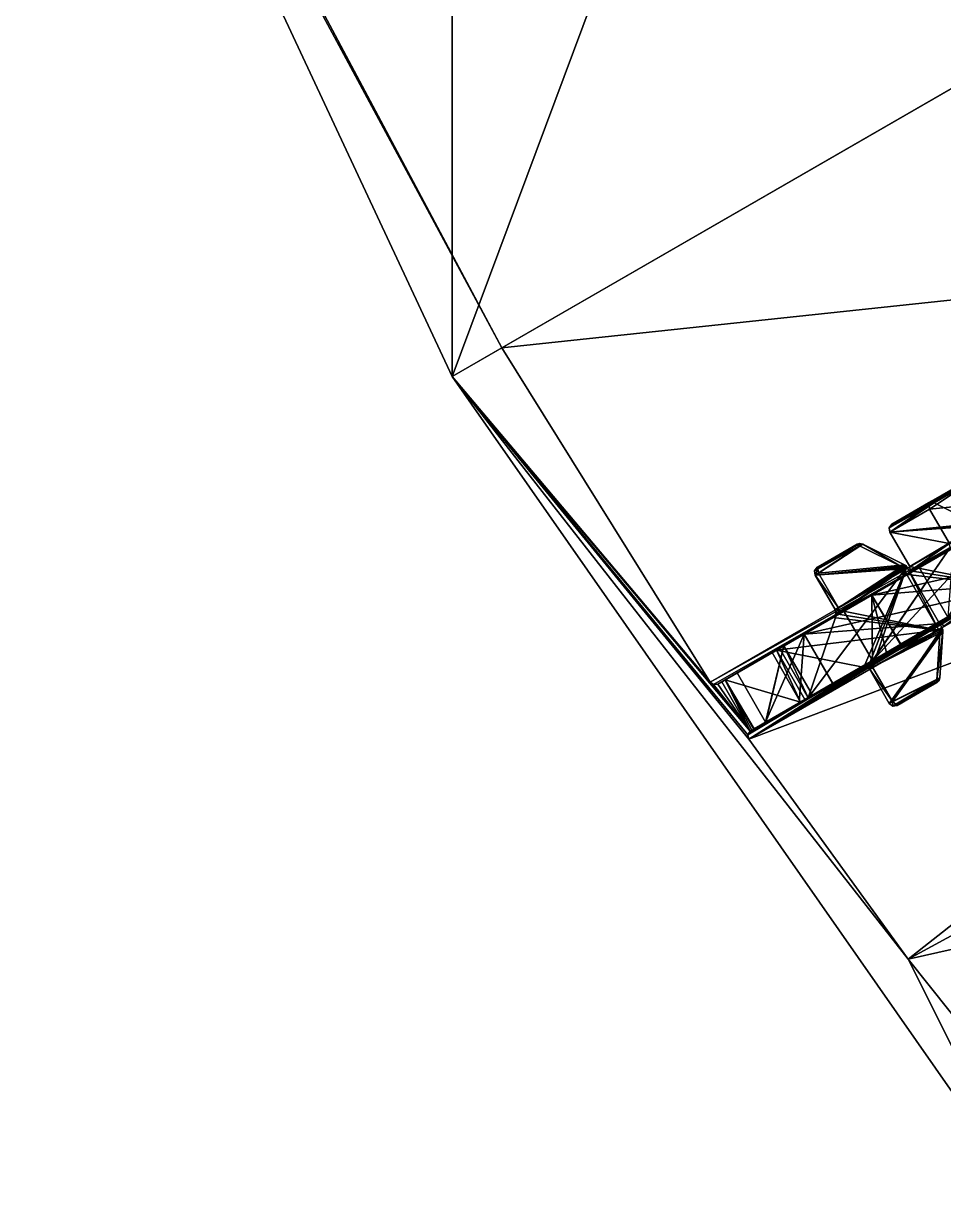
# Model space of a CAD drawing. Header units: millimetres. Extents: x -228 to 228, y -204 to 237.
# Drawn here: x -220.09 to -187.82, y -147.5 to -106.01 of the extents above; entities that cross this region are included whole.
import ezdxf

# ---------------------------------------------------------------- set-up
doc = ezdxf.new("R2010")
doc.units = ezdxf.units.MM
doc.header["$LTSCALE"] = 127.314815
for name, color, linetype in [('17', 7, 'CONTINUOUS'), ('2', 7, 'CONTINUOUS'), ('7944', 7, 'CONTINUOUS'), ('7945', 7, 'CONTINUOUS'), ('7946', 7, 'CONTINUOUS'), ('7947', 7, 'CONTINUOUS'), ('7948', 7, 'CONTINUOUS'), ('7949', 7, 'CONTINUOUS'), ('7950', 7, 'CONTINUOUS'), ('7951', 7, 'CONTINUOUS'), ('7952', 7, 'CONTINUOUS'), ('7953', 7, 'CONTINUOUS'), ('7954', 7, 'CONTINUOUS'), ('7955', 7, 'CONTINUOUS'), ('7956', 7, 'CONTINUOUS'), ('7957', 7, 'CONTINUOUS'), ('7958', 7, 'CONTINUOUS'), ('7959', 7, 'CONTINUOUS'), ('7960', 7, 'CONTINUOUS'), ('7961', 7, 'CONTINUOUS'), ('7962', 7, 'CONTINUOUS'), ('7963', 7, 'CONTINUOUS'), ('7966', 7, 'CONTINUOUS'), ('7988', 7, 'CONTINUOUS'), ('7990', 7, 'CONTINUOUS'), ('7992', 7, 'CONTINUOUS'), ('7993', 7, 'CONTINUOUS'), ('7994', 7, 'CONTINUOUS'), ('8003', 7, 'CONTINUOUS'), ('8007', 7, 'CONTINUOUS'), ('8008', 7, 'CONTINUOUS'), ('8034', 7, 'CONTINUOUS'), ('8035', 7, 'CONTINUOUS'), ('8036', 7, 'CONTINUOUS')]:
    doc.layers.add(name, color=color, linetype=linetype)

msp = doc.modelspace()

# ---------------------------------------------------------------- linework, layer by layer
at = {"layer": '17', "color": 5, "linetype": 'Continuous'}
for points in [[(-158.991, -124.532, 998.502), (-187.907, -78.009, 981.928), (-187.848, -77.918, 983.929), (-158.991, -124.532, 998.502)], [(-187.805, -77.794, 985.723), (-158.991, -124.532, 998.502), (-187.848, -77.918, 983.929), (-187.805, -77.794, 985.723)], [(-158.991, -124.532, 998.502), (-182.438, -90.059, 981.928), (-187.907, -78.009, 981.928), (-158.991, -124.532, 998.502)]]:
    msp.add_3dface(points, dxfattribs=at)
at = {"layer": '2', "color": 5, "linetype": 'Continuous'}
for points in [[(-160.015, -125.923, 1000.47), (-186.867, -65.402, 1016.051), (-188.667, -73.706, 1004.961), (-160.015, -125.923, 1000.47)], [(-189.06, -75.615, 1000.471), (-160.015, -125.923, 1000.47), (-188.667, -73.706, 1004.961), (-189.06, -75.615, 1000.471)], [(-160.015, -125.923, 1000.47), (-189.06, -75.615, 1000.471), (-162.858, -124.963, 985.827), (-160.015, -125.923, 1000.47)], [(-162.858, -124.963, 985.827), (-189.06, -75.615, 1000.471), (-162.988, -124.938, 984.031), (-162.858, -124.963, 985.827)], [(-162.988, -124.938, 984.031), (-189.06, -75.615, 1000.471), (-163.097, -124.943, 982.015), (-162.988, -124.938, 984.031)], [(-163.097, -124.943, 982.015), (-189.06, -75.615, 1000.471), (-170.874, -114.076, 982.015), (-163.097, -124.943, 982.015)], [(-189.06, -75.615, 1000.471), (-177.929, -102.727, 982.015), (-170.874, -114.076, 982.015), (-189.06, -75.615, 1000.471)]]:
    msp.add_3dface(points, dxfattribs=at)
at = {"layer": '7944', "color": 5, "linetype": 'Continuous'}
for points in [[(-203.316, -117.384, 262), (-209.817, -105.187, 262), (-176.753, -102.049, 964.5), (-203.316, -117.384, 262)], [(-169.441, -113.777, 964.5), (-203.316, -117.384, 262), (-176.753, -102.049, 964.5), (-169.441, -113.777, 964.5)], [(-196.003, -129.113, 262), (-203.316, -117.384, 262), (-169.441, -113.777, 964.5), (-196.003, -129.113, 262)], [(-168.086, -115.769, 964.5), (-165.097, -119.993, 964.5), (-194.649, -131.105, 262), (-168.086, -115.769, 964.5)], [(-194.649, -131.105, 262), (-165.097, -119.993, 964.5), (-189.059, -138.827, 262), (-194.649, -131.105, 262)], [(-165.097, -119.993, 964.5), (-162.001, -124.14, 964.5), (-189.059, -138.827, 262), (-165.097, -119.993, 964.5)], [(-189.059, -138.827, 262), (-162.001, -124.14, 964.5), (-162.004, -124.142, 964.413), (-189.059, -138.827, 262)], [(-172.447, -135.096, 617.981), (-189.059, -138.827, 262), (-162.004, -124.142, 964.413), (-172.447, -135.096, 617.981)], [(-183.114, -146.279, 262), (-189.059, -138.827, 262), (-172.447, -135.096, 617.981), (-183.114, -146.279, 262)]]:
    msp.add_3dface(points, dxfattribs=at)
at = {"layer": '7945', "color": 5, "linetype": 'Continuous'}
for points in [[(-195.737, -129.175, 262), (-182.646, -121.616, 608.231), (-188.666, -125.092, 445.279), (-195.737, -129.175, 262)], [(-187.476, -124.405, 476.749), (-188.666, -125.092, 445.279), (-182.646, -121.616, 608.231), (-187.476, -124.405, 476.749)], [(-185.032, -122.994, 445.096), (-186.694, -123.954, 401.138), (-188.666, -125.092, 445.279), (-185.032, -122.994, 445.096)], [(-186.694, -123.954, 401.138), (-190.328, -126.052, 401.321), (-188.666, -125.092, 445.279), (-186.694, -123.954, 401.138)], [(-187.676, -124.521, 375.162), (-189.074, -125.328, 338.198), (-191.311, -126.619, 375.346), (-187.676, -124.521, 375.162)], [(-190.328, -126.052, 401.321), (-195.737, -129.175, 262), (-188.666, -125.092, 445.279), (-190.328, -126.052, 401.321)], [(-189.074, -125.328, 338.198), (-192.708, -127.426, 338.381), (-191.311, -126.619, 375.346), (-189.074, -125.328, 338.198)], [(-191.311, -126.619, 375.346), (-195.737, -129.175, 262), (-190.328, -126.052, 401.321), (-191.311, -126.619, 375.346)], [(-192.708, -127.426, 338.381), (-195.737, -129.175, 262), (-191.311, -126.619, 375.346), (-192.708, -127.426, 338.381)], [(-191.69, -126.838, 269.014), (-193.68, -127.987, 269.114), (-193.566, -127.921, 272.111), (-191.69, -126.838, 269.014)], [(-191.576, -126.772, 272.011), (-191.69, -126.838, 269.014), (-193.566, -127.921, 272.111), (-191.576, -126.772, 272.011)], [(-195.06, -128.784, 276.19), (-195.737, -129.175, 262), (-192.708, -127.426, 338.381), (-195.06, -128.784, 276.19)], [(-193.831, -128.074, 265.118), (-195.475, -129.024, 265.201), (-195.06, -128.784, 276.19), (-193.831, -128.074, 265.118)], [(-193.415, -127.834, 276.107), (-193.566, -127.921, 272.111), (-195.06, -128.784, 276.19), (-193.415, -127.834, 276.107)], [(-193.566, -127.921, 272.111), (-193.68, -127.987, 269.114), (-195.06, -128.784, 276.19), (-193.566, -127.921, 272.111)], [(-193.68, -127.987, 269.114), (-193.831, -128.074, 265.118), (-195.06, -128.784, 276.19), (-193.68, -127.987, 269.114)], [(-195.475, -129.024, 265.201), (-195.737, -129.175, 262), (-195.06, -128.784, 276.19), (-195.475, -129.024, 265.201)], [(-195.596, -129.093, 262), (-195.737, -129.175, 262), (-195.475, -129.024, 265.201), (-195.596, -129.093, 262)]]:
    msp.add_3dface(points, dxfattribs=at)
at = {"layer": '7946', "color": 5, "linetype": 'Continuous'}
for points in [[(-185.694, -125.686, 401.138), (-184.032, -124.726, 445.096), (-189.316, -127.777, 401.32), (-185.694, -125.686, 401.138)], [(-189.316, -127.777, 401.32), (-184.032, -124.726, 445.096), (-187.654, -126.817, 445.278), (-189.316, -127.777, 401.32)], [(-191.696, -129.151, 338.38), (-188.074, -127.06, 338.198), (-186.676, -126.253, 375.162), (-191.696, -129.151, 338.38)], [(-190.298, -128.344, 375.345), (-191.696, -129.151, 338.38), (-186.676, -126.253, 375.162), (-190.298, -128.344, 375.345)], [(-190.69, -128.57, 269.014), (-190.576, -128.505, 272.011), (-192.68, -129.719, 269.114), (-190.69, -128.57, 269.014)], [(-192.68, -129.719, 269.114), (-190.576, -128.505, 272.011), (-192.566, -129.653, 272.111), (-192.68, -129.719, 269.114)], [(-194.047, -130.508, 276.189), (-194.463, -130.748, 265.2), (-192.415, -129.566, 276.107), (-194.047, -130.508, 276.189)], [(-192.415, -129.566, 276.107), (-194.463, -130.748, 265.2), (-192.566, -129.653, 272.111), (-192.415, -129.566, 276.107)], [(-194.463, -130.748, 265.2), (-192.68, -129.719, 269.114), (-192.566, -129.653, 272.111), (-194.463, -130.748, 265.2)], [(-192.831, -129.806, 265.118), (-192.68, -129.719, 269.114), (-194.463, -130.748, 265.2), (-192.831, -129.806, 265.118)]]:
    msp.add_3dface(points, dxfattribs=at)
at = {"layer": '7947', "color": 5, "linetype": 'Continuous'}
for points in [[(-188.303, -123.035, 375.154), (-189.701, -123.842, 338.189), (-187.603, -124.248, 375.154), (-188.303, -123.035, 375.154)], [(-187.603, -124.248, 375.154), (-189.701, -123.842, 338.189), (-189.001, -125.054, 338.189), (-187.603, -124.248, 375.154)], [(-192.317, -125.352, 269.005), (-191.503, -126.499, 272.002), (-192.203, -125.287, 272.002), (-192.317, -125.352, 269.005)], [(-191.617, -126.565, 269.005), (-191.503, -126.499, 272.002), (-192.317, -125.352, 269.005), (-191.617, -126.565, 269.005)]]:
    msp.add_3dface(points, dxfattribs=at)
at = {"layer": '7948', "color": 5, "linetype": 'Continuous'}
for points in [[(-188.336, -122.823, 338.115), (-188.23, -122.762, 375.145), (-186.938, -122.016, 375.08), (-188.336, -122.823, 338.115)], [(-188.336, -122.823, 338.115), (-189.628, -123.569, 338.18), (-188.23, -122.762, 375.145), (-188.336, -122.823, 338.115)], [(-192.13, -125.014, 271.993), (-190.952, -124.333, 268.931), (-192.244, -125.079, 268.996), (-192.13, -125.014, 271.993)], [(-192.13, -125.014, 271.993), (-190.839, -124.268, 271.928), (-190.952, -124.333, 268.931), (-192.13, -125.014, 271.993)]]:
    msp.add_3dface(points, dxfattribs=at)
at = {"layer": '7949', "color": 5, "linetype": 'Continuous'}
for points in [[(-189.214, -125.132, 268.883), (-189.101, -125.067, 271.88), (-187.974, -127.279, 268.883), (-189.214, -125.132, 268.883)], [(-187.974, -127.279, 268.883), (-189.101, -125.067, 271.88), (-187.861, -127.213, 271.88), (-187.974, -127.279, 268.883)]]:
    msp.add_3dface(points, dxfattribs=at)
at = {"layer": '7950', "color": 5, "linetype": 'Continuous'}
for points in [[(-188.039, -129.118, 271.928), (-189.33, -129.864, 271.993), (-189.444, -129.929, 268.996), (-188.039, -129.118, 271.928)], [(-188.039, -129.118, 271.928), (-189.444, -129.929, 268.996), (-188.152, -129.183, 268.931), (-188.039, -129.118, 271.928)]]:
    msp.add_3dface(points, dxfattribs=at)
at = {"layer": '7951', "color": 5, "linetype": 'Continuous'}
for points in [[(-190.417, -128.643, 269.005), (-189.603, -129.79, 272.002), (-190.303, -128.578, 272.002), (-190.417, -128.643, 269.005)], [(-189.717, -129.856, 269.005), (-189.603, -129.79, 272.002), (-190.417, -128.643, 269.005), (-189.717, -129.856, 269.005)]]:
    msp.add_3dface(points, dxfattribs=at)
at = {"layer": '7952', "color": 5, "linetype": 'Continuous'}
for points in [[(-186.75, -122.01, 375.073), (-186.682, -123.542, 338.068), (-188.147, -122.817, 338.108), (-186.75, -122.01, 375.073)], [(-190.763, -124.327, 268.924), (-190.65, -124.262, 271.921), (-189.298, -125.053, 268.884), (-190.763, -124.327, 268.924)], [(-190.65, -124.262, 271.921), (-189.185, -124.987, 271.881), (-189.298, -125.053, 268.884), (-190.65, -124.262, 271.921)]]:
    msp.add_3dface(points, dxfattribs=at)
at = {"layer": '7953', "color": 5, "linetype": 'Continuous'}
for points in [[(-187.835, -127.326, 271.881), (-187.939, -128.958, 271.921), (-188.052, -129.023, 268.924), (-187.835, -127.326, 271.881)], [(-187.948, -127.392, 268.884), (-187.835, -127.326, 271.881), (-188.052, -129.023, 268.924), (-187.948, -127.392, 268.884)]]:
    msp.add_3dface(points, dxfattribs=at)
at = {"layer": '7954', "color": 5, "linetype": 'Continuous'}
for points in [[(-196.003, -129.113, 262), (-169.441, -113.777, 964.5), (-182.646, -121.616, 608.231), (-196.003, -129.113, 262)], [(-195.882, -129.196, 262), (-196.003, -129.113, 262), (-182.646, -121.616, 608.231), (-195.882, -129.196, 262)], [(-195.737, -129.175, 262), (-195.882, -129.196, 262), (-182.646, -121.616, 608.231), (-195.737, -129.175, 262)]]:
    msp.add_3dface(points, dxfattribs=at)
at = {"layer": '7955', "color": 5, "linetype": 'Continuous'}
for points in [[(-168.086, -115.769, 964.5), (-194.649, -131.105, 262), (-181.505, -123.268, 608.224), (-168.086, -115.769, 964.5)], [(-182.268, -123.708, 588.043), (-181.505, -123.268, 608.224), (-194.649, -131.105, 262), (-182.268, -123.708, 588.043)], [(-184.379, -124.927, 532.196), (-182.268, -123.708, 588.043), (-194.649, -131.105, 262), (-184.379, -124.927, 532.196)], [(-185.22, -125.413, 509.967), (-184.379, -124.927, 532.196), (-194.649, -131.105, 262), (-185.22, -125.413, 509.967)], [(-186.061, -125.898, 487.739), (-185.22, -125.413, 509.967), (-194.649, -131.105, 262), (-186.061, -125.898, 487.739)], [(-186.476, -126.138, 476.749), (-186.061, -125.898, 487.739), (-194.649, -131.105, 262), (-186.476, -126.138, 476.749)], [(-187.071, -126.481, 461.014), (-186.476, -126.138, 476.749), (-194.649, -131.105, 262), (-187.071, -126.481, 461.014)], [(-187.666, -126.825, 445.279), (-187.071, -126.481, 461.014), (-194.649, -131.105, 262), (-187.666, -126.825, 445.279)], [(-187.666, -126.825, 445.279), (-194.649, -131.105, 262), (-189.328, -127.784, 401.321), (-187.666, -126.825, 445.279)], [(-189.322, -127.78, 401.321), (-187.666, -126.825, 445.279), (-189.328, -127.784, 401.321), (-189.322, -127.78, 401.321)], [(-189.316, -127.777, 401.32), (-187.66, -126.821, 445.279), (-189.322, -127.78, 401.321), (-189.316, -127.777, 401.32)], [(-187.66, -126.821, 445.279), (-187.666, -126.825, 445.279), (-189.322, -127.78, 401.321), (-187.66, -126.821, 445.279)], [(-189.316, -127.777, 401.32), (-187.654, -126.817, 445.278), (-187.66, -126.821, 445.279), (-189.316, -127.777, 401.32)], [(-189.328, -127.784, 401.321), (-194.649, -131.105, 262), (-189.819, -128.068, 388.333), (-189.328, -127.784, 401.321)], [(-189.819, -128.068, 388.333), (-194.649, -131.105, 262), (-190.31, -128.351, 375.346), (-189.819, -128.068, 388.333)], [(-194.68, -130.955, 262), (-190.31, -128.351, 375.346), (-194.649, -131.105, 262), (-194.68, -130.955, 262)], [(-191.708, -129.158, 338.381), (-190.31, -128.351, 375.346), (-194.68, -130.955, 262), (-191.708, -129.158, 338.381)], [(-191.702, -129.154, 338.381), (-190.31, -128.351, 375.346), (-191.708, -129.158, 338.381), (-191.702, -129.154, 338.381)], [(-191.696, -129.151, 338.38), (-190.304, -128.348, 375.345), (-191.702, -129.154, 338.381), (-191.696, -129.151, 338.38)], [(-190.304, -128.348, 375.345), (-190.31, -128.351, 375.346), (-191.702, -129.154, 338.381), (-190.304, -128.348, 375.345)], [(-191.696, -129.151, 338.38), (-190.298, -128.344, 375.345), (-190.304, -128.348, 375.345), (-191.696, -129.151, 338.38)], [(-192.884, -129.837, 307.285), (-191.708, -129.158, 338.381), (-194.68, -130.955, 262), (-192.884, -129.837, 307.285)], [(-194.059, -130.516, 276.19), (-192.884, -129.837, 307.285), (-194.68, -130.955, 262), (-194.059, -130.516, 276.19)], [(-194.475, -130.756, 265.201), (-194.059, -130.516, 276.19), (-194.68, -130.955, 262), (-194.475, -130.756, 265.201)], [(-194.469, -130.752, 265.2), (-194.059, -130.516, 276.19), (-194.475, -130.756, 265.201), (-194.469, -130.752, 265.2)], [(-194.463, -130.748, 265.2), (-194.053, -130.512, 276.19), (-194.469, -130.752, 265.2), (-194.463, -130.748, 265.2)], [(-194.053, -130.512, 276.19), (-194.059, -130.516, 276.19), (-194.469, -130.752, 265.2), (-194.053, -130.512, 276.19)], [(-194.463, -130.748, 265.2), (-194.047, -130.508, 276.189), (-194.053, -130.512, 276.19), (-194.463, -130.748, 265.2)], [(-194.536, -130.791, 263.6), (-194.475, -130.756, 265.201), (-194.68, -130.955, 262), (-194.536, -130.791, 263.6)], [(-194.596, -130.826, 262), (-194.536, -130.791, 263.6), (-194.68, -130.955, 262), (-194.596, -130.826, 262)]]:
    msp.add_3dface(points, dxfattribs=at)
at = {"layer": '7956', "color": 5, "linetype": 'Continuous'}
for points in [[(-189.628, -123.569, 338.18), (-189.721, -123.69, 338.186), (-188.23, -122.762, 375.145), (-189.628, -123.569, 338.18)], [(-189.721, -123.69, 338.186), (-188.323, -122.883, 375.151), (-188.23, -122.762, 375.145), (-189.721, -123.69, 338.186)], [(-189.721, -123.69, 338.186), (-189.701, -123.842, 338.189), (-188.323, -122.883, 375.151), (-189.721, -123.69, 338.186)], [(-189.701, -123.842, 338.189), (-188.303, -123.035, 375.154), (-188.323, -122.883, 375.151), (-189.701, -123.842, 338.189)], [(-192.223, -125.135, 271.999), (-192.13, -125.014, 271.993), (-192.337, -125.201, 269.002), (-192.223, -125.135, 271.999)], [(-192.13, -125.014, 271.993), (-192.244, -125.079, 268.996), (-192.337, -125.201, 269.002), (-192.13, -125.014, 271.993)], [(-192.317, -125.352, 269.005), (-192.223, -125.135, 271.999), (-192.337, -125.201, 269.002), (-192.317, -125.352, 269.005)], [(-192.317, -125.352, 269.005), (-192.203, -125.287, 272.002), (-192.223, -125.135, 271.999), (-192.317, -125.352, 269.005)]]:
    msp.add_3dface(points, dxfattribs=at)
at = {"layer": '7957', "color": 5, "linetype": 'Continuous'}
for points in [[(-189.603, -129.79, 272.002), (-189.717, -129.856, 269.005), (-189.595, -129.949, 269.002), (-189.603, -129.79, 272.002)], [(-189.482, -129.883, 271.999), (-189.603, -129.79, 272.002), (-189.595, -129.949, 269.002), (-189.482, -129.883, 271.999)], [(-189.33, -129.864, 271.993), (-189.482, -129.883, 271.999), (-189.444, -129.929, 268.996), (-189.33, -129.864, 271.993)], [(-189.482, -129.883, 271.999), (-189.595, -129.949, 269.002), (-189.444, -129.929, 268.996), (-189.482, -129.883, 271.999)]]:
    msp.add_3dface(points, dxfattribs=at)
at = {"layer": '7958', "color": 5, "linetype": 'Continuous'}
for points in [[(-188.052, -129.023, 268.924), (-187.969, -129.05, 271.924), (-188.082, -129.116, 268.927), (-188.052, -129.023, 268.924)], [(-188.052, -129.023, 268.924), (-187.939, -128.958, 271.921), (-187.969, -129.05, 271.924), (-188.052, -129.023, 268.924)], [(-188.039, -129.118, 271.928), (-188.152, -129.183, 268.931), (-188.082, -129.116, 268.927), (-188.039, -129.118, 271.928)], [(-187.969, -129.05, 271.924), (-188.039, -129.118, 271.928), (-188.082, -129.116, 268.927), (-187.969, -129.05, 271.924)]]:
    msp.add_3dface(points, dxfattribs=at)
at = {"layer": '7959', "color": 5, "linetype": 'Continuous'}
for points in [[(-188.242, -122.797, 338.111), (-188.336, -122.823, 338.115), (-186.845, -121.99, 375.076), (-188.242, -122.797, 338.111)], [(-188.336, -122.823, 338.115), (-186.938, -122.016, 375.08), (-186.845, -121.99, 375.076), (-188.336, -122.823, 338.115)], [(-186.75, -122.01, 375.073), (-188.242, -122.797, 338.111), (-186.845, -121.99, 375.076), (-186.75, -122.01, 375.073)], [(-186.75, -122.01, 375.073), (-188.147, -122.817, 338.108), (-188.242, -122.797, 338.111), (-186.75, -122.01, 375.073)], [(-190.839, -124.268, 271.928), (-190.745, -124.241, 271.924), (-190.952, -124.333, 268.931), (-190.839, -124.268, 271.928)], [(-190.745, -124.241, 271.924), (-190.858, -124.307, 268.927), (-190.952, -124.333, 268.931), (-190.745, -124.241, 271.924)], [(-190.745, -124.241, 271.924), (-190.65, -124.262, 271.921), (-190.858, -124.307, 268.927), (-190.745, -124.241, 271.924)], [(-190.65, -124.262, 271.921), (-190.763, -124.327, 268.924), (-190.858, -124.307, 268.927), (-190.65, -124.262, 271.921)]]:
    msp.add_3dface(points, dxfattribs=at)
at = {"layer": '7960', "color": 5, "linetype": 'Continuous'}
for points in [[(-189.298, -125.053, 268.884), (-189.185, -124.987, 271.881), (-189.137, -125.021, 271.88), (-189.298, -125.053, 268.884)], [(-189.298, -125.053, 268.884), (-189.137, -125.021, 271.88), (-189.25, -125.086, 268.883), (-189.298, -125.053, 268.884)], [(-189.137, -125.021, 271.88), (-189.101, -125.067, 271.88), (-189.25, -125.086, 268.883), (-189.137, -125.021, 271.88)], [(-189.101, -125.067, 271.88), (-189.214, -125.132, 268.883), (-189.25, -125.086, 268.883), (-189.101, -125.067, 271.88)]]:
    msp.add_3dface(points, dxfattribs=at)
at = {"layer": '7961', "color": 5, "linetype": 'Continuous'}
for points in [[(-187.974, -127.279, 268.883), (-187.861, -127.213, 271.88), (-187.84, -127.268, 271.88), (-187.974, -127.279, 268.883)], [(-187.953, -127.333, 268.883), (-187.974, -127.279, 268.883), (-187.84, -127.268, 271.88), (-187.953, -127.333, 268.883)], [(-187.835, -127.326, 271.881), (-187.953, -127.333, 268.883), (-187.84, -127.268, 271.88), (-187.835, -127.326, 271.881)], [(-187.835, -127.326, 271.881), (-187.948, -127.392, 268.884), (-187.953, -127.333, 268.883), (-187.835, -127.326, 271.881)]]:
    msp.add_3dface(points, dxfattribs=at)
at = {"layer": '7962', "color": 5, "linetype": 'Continuous'}
for points in [[(-186.676, -126.253, 375.162), (-188.074, -127.06, 338.198), (-187.922, -127.04, 338.191), (-186.676, -126.253, 375.162)], [(-187.801, -127.133, 338.189), (-186.524, -126.233, 375.156), (-187.922, -127.04, 338.191), (-187.801, -127.133, 338.189)], [(-186.524, -126.233, 375.156), (-186.676, -126.253, 375.162), (-187.922, -127.04, 338.191), (-186.524, -126.233, 375.156)], [(-190.576, -128.505, 272.011), (-190.69, -128.57, 269.014), (-190.538, -128.55, 269.007), (-190.576, -128.505, 272.011)], [(-190.425, -128.485, 272.004), (-190.576, -128.505, 272.011), (-190.538, -128.55, 269.007), (-190.425, -128.485, 272.004)], [(-190.417, -128.643, 269.005), (-190.425, -128.485, 272.004), (-190.538, -128.55, 269.007), (-190.417, -128.643, 269.005)], [(-190.417, -128.643, 269.005), (-190.303, -128.578, 272.002), (-190.425, -128.485, 272.004), (-190.417, -128.643, 269.005)]]:
    msp.add_3dface(points, dxfattribs=at)
at = {"layer": '7963', "color": 5, "linetype": 'Continuous'}
for points in [[(-187.676, -124.521, 375.162), (-187.583, -124.399, 375.156), (-189.074, -125.328, 338.198), (-187.676, -124.521, 375.162)], [(-189.074, -125.328, 338.198), (-187.583, -124.399, 375.156), (-188.981, -125.206, 338.191), (-189.074, -125.328, 338.198)], [(-187.603, -124.248, 375.154), (-189.001, -125.054, 338.189), (-188.981, -125.206, 338.191), (-187.603, -124.248, 375.154)], [(-187.583, -124.399, 375.156), (-187.603, -124.248, 375.154), (-188.981, -125.206, 338.191), (-187.583, -124.399, 375.156)], [(-191.503, -126.499, 272.002), (-191.617, -126.565, 269.005), (-191.597, -126.717, 269.007), (-191.503, -126.499, 272.002)], [(-191.483, -126.651, 272.004), (-191.503, -126.499, 272.002), (-191.597, -126.717, 269.007), (-191.483, -126.651, 272.004)], [(-191.576, -126.772, 272.011), (-191.483, -126.651, 272.004), (-191.69, -126.838, 269.014), (-191.576, -126.772, 272.011)], [(-191.69, -126.838, 269.014), (-191.483, -126.651, 272.004), (-191.597, -126.717, 269.007), (-191.69, -126.838, 269.014)]]:
    msp.add_3dface(points, dxfattribs=at)
at = {"layer": '7966', "color": 5, "linetype": 'Continuous'}
for points in [[(-205.068, -82.561, 618.025), (-205.049, -118.385, 262), (-190.358, -78.993, 964.5), (-205.068, -82.561, 618.025)], [(-190.358, -78.993, 964.5), (-205.049, -118.385, 262), (-178.487, -103.049, 964.5), (-190.358, -78.993, 964.5)], [(-220.09, -86.209, 262), (-205.049, -118.385, 262), (-205.068, -82.561, 618.025), (-220.09, -86.209, 262)], [(-205.049, -118.385, 262), (-184.704, -147.499, 262), (-178.487, -103.049, 964.5), (-205.049, -118.385, 262)]]:
    msp.add_3dface(points, dxfattribs=at)
at = {"layer": '7988', "color": 5, "linetype": 'Continuous'}
for points in [[(-209.817, -105.187, 262), (-203.316, -117.384, 262), (-220.09, -86.209, 262), (-209.817, -105.187, 262)], [(-203.316, -117.384, 262), (-205.049, -118.385, 262), (-220.09, -86.209, 262), (-203.316, -117.384, 262)], [(-203.316, -117.384, 262), (-196.003, -129.113, 262), (-205.049, -118.385, 262), (-203.316, -117.384, 262)], [(-194.649, -131.105, 262), (-189.059, -138.827, 262), (-205.049, -118.385, 262), (-194.649, -131.105, 262)], [(-194.68, -130.955, 262), (-194.649, -131.105, 262), (-205.049, -118.385, 262), (-194.68, -130.955, 262)], [(-189.059, -138.827, 262), (-184.704, -147.499, 262), (-205.049, -118.385, 262), (-189.059, -138.827, 262)], [(-196.003, -129.113, 262), (-194.596, -130.826, 262), (-205.049, -118.385, 262), (-196.003, -129.113, 262)], [(-194.596, -130.826, 262), (-194.68, -130.955, 262), (-205.049, -118.385, 262), (-194.596, -130.826, 262)], [(-196.003, -129.113, 262), (-195.882, -129.196, 262), (-194.596, -130.826, 262), (-196.003, -129.113, 262)], [(-195.882, -129.196, 262), (-195.737, -129.175, 262), (-194.596, -130.826, 262), (-195.882, -129.196, 262)], [(-195.737, -129.175, 262), (-195.596, -129.093, 262), (-194.596, -130.826, 262), (-195.737, -129.175, 262)], [(-189.059, -138.827, 262), (-183.114, -146.279, 262), (-184.704, -147.499, 262), (-189.059, -138.827, 262)]]:
    msp.add_3dface(points, dxfattribs=at)
at = {"layer": '7990', "color": 5, "linetype": 'Continuous'}
for points in [[(-188.666, -125.092, 445.279), (-187.476, -124.405, 476.749), (-187.666, -126.825, 445.279), (-188.666, -125.092, 445.279)], [(-191.311, -126.619, 375.346), (-190.328, -126.052, 401.321), (-190.31, -128.351, 375.346), (-191.311, -126.619, 375.346)], [(-190.328, -126.052, 401.321), (-189.328, -127.784, 401.321), (-189.819, -128.068, 388.333), (-190.328, -126.052, 401.321)], [(-190.328, -126.052, 401.321), (-189.819, -128.068, 388.333), (-190.31, -128.351, 375.346), (-190.328, -126.052, 401.321)], [(-195.06, -128.784, 276.19), (-192.708, -127.426, 338.381), (-194.059, -130.516, 276.19), (-195.06, -128.784, 276.19)], [(-192.708, -127.426, 338.381), (-192.884, -129.837, 307.285), (-194.059, -130.516, 276.19), (-192.708, -127.426, 338.381)], [(-192.708, -127.426, 338.381), (-191.708, -129.158, 338.381), (-192.884, -129.837, 307.285), (-192.708, -127.426, 338.381)], [(-195.596, -129.093, 262), (-195.475, -129.024, 265.201), (-194.596, -130.826, 262), (-195.596, -129.093, 262)], [(-195.475, -129.024, 265.201), (-194.475, -130.756, 265.201), (-194.536, -130.791, 263.6), (-195.475, -129.024, 265.201)], [(-195.475, -129.024, 265.201), (-194.536, -130.791, 263.6), (-194.596, -130.826, 262), (-195.475, -129.024, 265.201)]]:
    msp.add_3dface(points, dxfattribs=at)
at = {"layer": '7992', "color": 5, "linetype": 'Continuous'}
for points in [[(-192.831, -129.806, 265.118), (-195.475, -129.024, 265.201), (-193.831, -128.074, 265.118), (-192.831, -129.806, 265.118)], [(-192.831, -129.806, 265.118), (-194.463, -130.748, 265.2), (-195.475, -129.024, 265.201), (-192.831, -129.806, 265.118)], [(-195.475, -129.024, 265.201), (-194.463, -130.748, 265.2), (-194.469, -130.752, 265.2), (-195.475, -129.024, 265.201)], [(-195.475, -129.024, 265.201), (-194.469, -130.752, 265.2), (-194.475, -130.756, 265.201), (-195.475, -129.024, 265.201)]]:
    msp.add_3dface(points, dxfattribs=at)
at = {"layer": '7993', "color": 5, "linetype": 'Continuous'}
for points in [[(-193.415, -127.834, 276.107), (-195.06, -128.784, 276.19), (-194.059, -130.516, 276.19), (-193.415, -127.834, 276.107)], [(-193.415, -127.834, 276.107), (-194.059, -130.516, 276.19), (-194.053, -130.512, 276.19), (-193.415, -127.834, 276.107)], [(-194.047, -130.508, 276.189), (-193.415, -127.834, 276.107), (-194.053, -130.512, 276.19), (-194.047, -130.508, 276.189)], [(-194.047, -130.508, 276.189), (-192.415, -129.566, 276.107), (-193.415, -127.834, 276.107), (-194.047, -130.508, 276.189)]]:
    msp.add_3dface(points, dxfattribs=at)
at = {"layer": '7994', "color": 5, "linetype": 'Continuous'}
for points in [[(-188.242, -122.797, 338.111), (-188.147, -122.817, 338.108), (-189.721, -123.69, 338.186), (-188.242, -122.797, 338.111)], [(-189.628, -123.569, 338.18), (-188.242, -122.797, 338.111), (-189.721, -123.69, 338.186), (-189.628, -123.569, 338.18)], [(-188.147, -122.817, 338.108), (-189.701, -123.842, 338.189), (-189.721, -123.69, 338.186), (-188.147, -122.817, 338.108)], [(-186.682, -123.542, 338.068), (-189.701, -123.842, 338.189), (-188.147, -122.817, 338.108), (-186.682, -123.542, 338.068)], [(-188.336, -122.823, 338.115), (-188.242, -122.797, 338.111), (-189.628, -123.569, 338.18), (-188.336, -122.823, 338.115)], [(-189.701, -123.842, 338.189), (-186.682, -123.542, 338.068), (-186.634, -123.576, 338.067), (-189.701, -123.842, 338.189)], [(-186.598, -123.622, 338.067), (-189.701, -123.842, 338.189), (-186.634, -123.576, 338.067), (-186.598, -123.622, 338.067)], [(-189.001, -125.054, 338.189), (-189.701, -123.842, 338.189), (-186.598, -123.622, 338.067), (-189.001, -125.054, 338.189)], [(-189.001, -125.054, 338.189), (-186.598, -123.622, 338.067), (-185.358, -125.768, 338.067), (-189.001, -125.054, 338.189)], [(-185.358, -125.768, 338.067), (-189.074, -125.328, 338.198), (-188.981, -125.206, 338.191), (-185.358, -125.768, 338.067)], [(-189.001, -125.054, 338.189), (-185.358, -125.768, 338.067), (-188.981, -125.206, 338.191), (-189.001, -125.054, 338.189)], [(-189.074, -125.328, 338.198), (-185.358, -125.768, 338.067), (-192.708, -127.426, 338.381), (-189.074, -125.328, 338.198)], [(-185.358, -125.768, 338.067), (-188.074, -127.06, 338.198), (-192.708, -127.426, 338.381), (-185.358, -125.768, 338.067)], [(-188.074, -127.06, 338.198), (-185.358, -125.768, 338.067), (-187.922, -127.04, 338.191), (-188.074, -127.06, 338.198)], [(-185.358, -125.768, 338.067), (-187.801, -127.133, 338.189), (-187.922, -127.04, 338.191), (-185.358, -125.768, 338.067)], [(-188.074, -127.06, 338.198), (-191.696, -129.151, 338.38), (-192.708, -127.426, 338.381), (-188.074, -127.06, 338.198)], [(-192.708, -127.426, 338.381), (-191.696, -129.151, 338.38), (-191.702, -129.154, 338.381), (-192.708, -127.426, 338.381)], [(-192.708, -127.426, 338.381), (-191.702, -129.154, 338.381), (-191.708, -129.158, 338.381), (-192.708, -127.426, 338.381)]]:
    msp.add_3dface(points, dxfattribs=at)
at = {"layer": '8003', "color": 5, "linetype": 'Continuous'}
msp.add_3dface([(-185.032, -122.994, 445.096), (-188.666, -125.092, 445.279), (-187.666, -126.825, 445.279), (-185.032, -122.994, 445.096)], dxfattribs=at)
at = {"layer": '8007', "color": 5, "linetype": 'Continuous'}
for points in [[(-188.323, -122.883, 375.151), (-186.75, -122.01, 375.073), (-186.845, -121.99, 375.076), (-188.323, -122.883, 375.151)], [(-186.938, -122.016, 375.08), (-188.323, -122.883, 375.151), (-186.845, -121.99, 375.076), (-186.938, -122.016, 375.08)], [(-188.303, -123.035, 375.154), (-186.75, -122.01, 375.073), (-188.323, -122.883, 375.151), (-188.303, -123.035, 375.154)], [(-188.23, -122.762, 375.145), (-188.323, -122.883, 375.151), (-186.938, -122.016, 375.08), (-188.23, -122.762, 375.145)], [(-188.303, -123.035, 375.154), (-185.285, -122.735, 375.033), (-186.75, -122.01, 375.073), (-188.303, -123.035, 375.154)], [(-185.2, -122.815, 375.032), (-190.298, -128.344, 375.345), (-186.676, -126.253, 375.162), (-185.2, -122.815, 375.032)], [(-190.298, -128.344, 375.345), (-185.2, -122.815, 375.032), (-187.676, -124.521, 375.162), (-190.298, -128.344, 375.345)], [(-188.303, -123.035, 375.154), (-187.603, -124.248, 375.154), (-185.285, -122.735, 375.033), (-188.303, -123.035, 375.154)], [(-187.676, -124.521, 375.162), (-191.311, -126.619, 375.346), (-190.31, -128.351, 375.346), (-187.676, -124.521, 375.162)], [(-187.676, -124.521, 375.162), (-190.31, -128.351, 375.346), (-190.304, -128.348, 375.345), (-187.676, -124.521, 375.162)], [(-190.298, -128.344, 375.345), (-187.676, -124.521, 375.162), (-190.304, -128.348, 375.345), (-190.298, -128.344, 375.345)]]:
    msp.add_3dface(points, dxfattribs=at)
at = {"layer": '8008', "color": 5, "linetype": 'Continuous'}
for points in [[(-186.694, -123.954, 401.138), (-182.979, -124.394, 401.007), (-190.328, -126.052, 401.321), (-186.694, -123.954, 401.138)], [(-182.979, -124.394, 401.007), (-185.694, -125.686, 401.138), (-190.328, -126.052, 401.321), (-182.979, -124.394, 401.007)], [(-185.694, -125.686, 401.138), (-189.316, -127.777, 401.32), (-190.328, -126.052, 401.321), (-185.694, -125.686, 401.138)], [(-190.328, -126.052, 401.321), (-189.316, -127.777, 401.32), (-189.322, -127.78, 401.321), (-190.328, -126.052, 401.321)], [(-190.328, -126.052, 401.321), (-189.322, -127.78, 401.321), (-189.328, -127.784, 401.321), (-190.328, -126.052, 401.321)]]:
    msp.add_3dface(points, dxfattribs=at)
at = {"layer": '8034', "color": 5, "linetype": 'Continuous'}
for points in [[(-192.223, -125.135, 271.999), (-190.65, -124.262, 271.921), (-190.745, -124.241, 271.924), (-192.223, -125.135, 271.999)], [(-190.839, -124.268, 271.928), (-192.223, -125.135, 271.999), (-190.745, -124.241, 271.924), (-190.839, -124.268, 271.928)], [(-192.203, -125.287, 272.002), (-190.65, -124.262, 271.921), (-192.223, -125.135, 271.999), (-192.203, -125.287, 272.002)], [(-192.13, -125.014, 271.993), (-192.223, -125.135, 271.999), (-190.839, -124.268, 271.928), (-192.13, -125.014, 271.993)], [(-192.203, -125.287, 272.002), (-189.185, -124.987, 271.881), (-190.65, -124.262, 271.921), (-192.203, -125.287, 272.002)], [(-190.576, -128.505, 272.011), (-189.101, -125.067, 271.88), (-192.566, -129.653, 272.111), (-190.576, -128.505, 272.011)], [(-192.566, -129.653, 272.111), (-189.101, -125.067, 271.88), (-191.576, -126.772, 272.011), (-192.566, -129.653, 272.111)], [(-192.203, -125.287, 272.002), (-191.503, -126.499, 272.002), (-189.185, -124.987, 271.881), (-192.203, -125.287, 272.002)], [(-189.101, -125.067, 271.88), (-191.483, -126.651, 272.004), (-191.576, -126.772, 272.011), (-189.101, -125.067, 271.88)], [(-189.185, -124.987, 271.881), (-191.503, -126.499, 272.002), (-189.137, -125.021, 271.88), (-189.185, -124.987, 271.881)], [(-191.503, -126.499, 272.002), (-189.101, -125.067, 271.88), (-189.137, -125.021, 271.88), (-191.503, -126.499, 272.002)], [(-189.101, -125.067, 271.88), (-191.503, -126.499, 272.002), (-191.483, -126.651, 272.004), (-189.101, -125.067, 271.88)], [(-189.101, -125.067, 271.88), (-190.576, -128.505, 272.011), (-190.425, -128.485, 272.004), (-189.101, -125.067, 271.88)], [(-190.303, -128.578, 272.002), (-189.101, -125.067, 271.88), (-190.425, -128.485, 272.004), (-190.303, -128.578, 272.002)], [(-187.861, -127.213, 271.88), (-189.101, -125.067, 271.88), (-190.303, -128.578, 272.002), (-187.861, -127.213, 271.88)], [(-192.566, -129.653, 272.111), (-191.576, -126.772, 272.011), (-193.566, -127.921, 272.111), (-192.566, -129.653, 272.111)], [(-189.603, -129.79, 272.002), (-187.861, -127.213, 271.88), (-190.303, -128.578, 272.002), (-189.603, -129.79, 272.002)], [(-187.861, -127.213, 271.88), (-189.603, -129.79, 272.002), (-187.84, -127.268, 271.88), (-187.861, -127.213, 271.88)], [(-189.603, -129.79, 272.002), (-187.835, -127.326, 271.881), (-187.84, -127.268, 271.88), (-189.603, -129.79, 272.002)], [(-189.603, -129.79, 272.002), (-187.939, -128.958, 271.921), (-187.835, -127.326, 271.881), (-189.603, -129.79, 272.002)], [(-187.939, -128.958, 271.921), (-189.603, -129.79, 272.002), (-189.482, -129.883, 271.999), (-187.939, -128.958, 271.921)], [(-187.969, -129.05, 271.924), (-187.939, -128.958, 271.921), (-189.482, -129.883, 271.999), (-187.969, -129.05, 271.924)], [(-189.33, -129.864, 271.993), (-187.969, -129.05, 271.924), (-189.482, -129.883, 271.999), (-189.33, -129.864, 271.993)], [(-188.039, -129.118, 271.928), (-187.969, -129.05, 271.924), (-189.33, -129.864, 271.993), (-188.039, -129.118, 271.928)]]:
    msp.add_3dface(points, dxfattribs=at)
at = {"layer": '8035', "color": 5, "linetype": 'Continuous'}
for points in [[(-190.858, -124.307, 268.927), (-190.763, -124.327, 268.924), (-192.337, -125.201, 269.002), (-190.858, -124.307, 268.927)], [(-192.244, -125.079, 268.996), (-190.858, -124.307, 268.927), (-192.337, -125.201, 269.002), (-192.244, -125.079, 268.996)], [(-190.763, -124.327, 268.924), (-192.317, -125.352, 269.005), (-192.337, -125.201, 269.002), (-190.763, -124.327, 268.924)], [(-192.317, -125.352, 269.005), (-190.763, -124.327, 268.924), (-189.298, -125.053, 268.884), (-192.317, -125.352, 269.005)], [(-190.952, -124.333, 268.931), (-190.858, -124.307, 268.927), (-192.244, -125.079, 268.996), (-190.952, -124.333, 268.931)], [(-192.317, -125.352, 269.005), (-189.298, -125.053, 268.884), (-189.25, -125.086, 268.883), (-192.317, -125.352, 269.005)], [(-189.214, -125.132, 268.883), (-192.317, -125.352, 269.005), (-189.25, -125.086, 268.883), (-189.214, -125.132, 268.883)], [(-191.617, -126.565, 269.005), (-192.317, -125.352, 269.005), (-189.214, -125.132, 268.883), (-191.617, -126.565, 269.005)], [(-191.617, -126.565, 269.005), (-189.214, -125.132, 268.883), (-187.974, -127.279, 268.883), (-191.617, -126.565, 269.005)], [(-191.69, -126.838, 269.014), (-187.974, -127.279, 268.883), (-193.68, -127.987, 269.114), (-191.69, -126.838, 269.014)], [(-187.974, -127.279, 268.883), (-191.69, -126.838, 269.014), (-191.597, -126.717, 269.007), (-187.974, -127.279, 268.883)], [(-191.617, -126.565, 269.005), (-187.974, -127.279, 268.883), (-191.597, -126.717, 269.007), (-191.617, -126.565, 269.005)], [(-187.974, -127.279, 268.883), (-190.69, -128.57, 269.014), (-193.68, -127.987, 269.114), (-187.974, -127.279, 268.883)], [(-190.69, -128.57, 269.014), (-187.974, -127.279, 268.883), (-190.538, -128.55, 269.007), (-190.69, -128.57, 269.014)], [(-187.974, -127.279, 268.883), (-190.417, -128.643, 269.005), (-190.538, -128.55, 269.007), (-187.974, -127.279, 268.883)], [(-190.417, -128.643, 269.005), (-187.974, -127.279, 268.883), (-187.953, -127.333, 268.883), (-190.417, -128.643, 269.005)], [(-187.948, -127.392, 268.884), (-190.417, -128.643, 269.005), (-187.953, -127.333, 268.883), (-187.948, -127.392, 268.884)], [(-189.717, -129.856, 269.005), (-190.417, -128.643, 269.005), (-187.948, -127.392, 268.884), (-189.717, -129.856, 269.005)], [(-189.717, -129.856, 269.005), (-187.948, -127.392, 268.884), (-188.052, -129.023, 268.924), (-189.717, -129.856, 269.005)], [(-190.69, -128.57, 269.014), (-192.68, -129.719, 269.114), (-193.68, -127.987, 269.114), (-190.69, -128.57, 269.014)], [(-189.717, -129.856, 269.005), (-188.052, -129.023, 268.924), (-189.595, -129.949, 269.002), (-189.717, -129.856, 269.005)], [(-189.595, -129.949, 269.002), (-188.052, -129.023, 268.924), (-188.082, -129.116, 268.927), (-189.595, -129.949, 269.002)], [(-188.152, -129.183, 268.931), (-189.595, -129.949, 269.002), (-188.082, -129.116, 268.927), (-188.152, -129.183, 268.931)], [(-189.444, -129.929, 268.996), (-189.595, -129.949, 269.002), (-188.152, -129.183, 268.931), (-189.444, -129.929, 268.996)]]:
    msp.add_3dface(points, dxfattribs=at)
at = {"layer": '8036', "color": 5, "linetype": 'Continuous'}
for points in [[(-192.831, -129.806, 265.118), (-193.831, -128.074, 265.118), (-193.68, -127.987, 269.114), (-192.831, -129.806, 265.118)], [(-192.68, -129.719, 269.114), (-192.831, -129.806, 265.118), (-193.68, -127.987, 269.114), (-192.68, -129.719, 269.114)], [(-192.566, -129.653, 272.111), (-193.566, -127.921, 272.111), (-193.415, -127.834, 276.107), (-192.566, -129.653, 272.111)], [(-192.415, -129.566, 276.107), (-192.566, -129.653, 272.111), (-193.415, -127.834, 276.107), (-192.415, -129.566, 276.107)]]:
    msp.add_3dface(points, dxfattribs=at)

doc.saveas('drawing.dxf')
